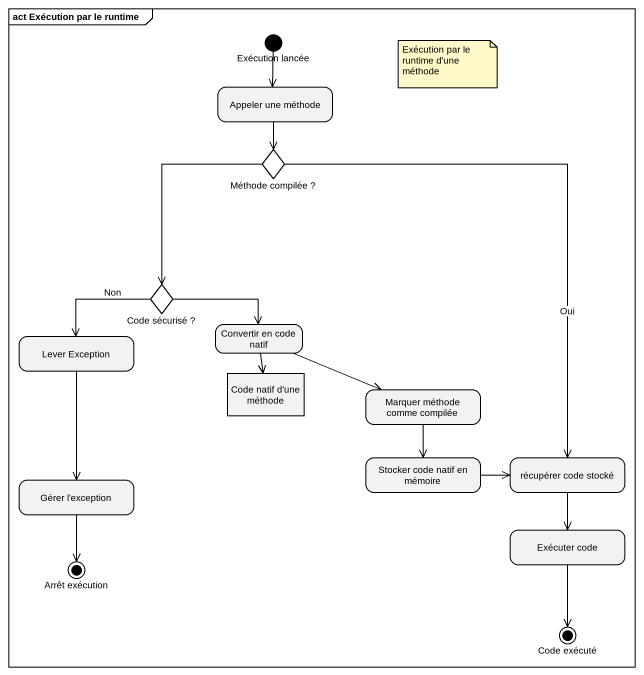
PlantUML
@startuml
mainframe act Exécution par le runtime
hide empty description
state "Exécution lancée" as Exécution_lancée <<start>>
state "Appeler une méthode" as Appeler_une_méthode
state "Méthode compilée ?" as Méthode_compilée <<choice>>
state "Code sécurisé ?" as Code_sécurisé <<choice>>
state "Lever Exception" as Lever_Exception
state "Convertir en code natif" as Convertir_en_code_natif
state "Code natif d'une méthode" as Code_natif_d_une_méthode <<object>>
state "Marquer méthode comme compilée" as Marquer_méthode_comme
state "Stocker code natif en mémoire" as Stocker_code_natif_en
state "récupérer code stocké" as récupérer_code_stocké
state "Gérer l'exception" as Gérer_l_exception
state "Exécuter code" as Exécuter_code
state "Arrêt exécution" as Arrêt_exécution <<end>>
state "Code exécuté" as Code_exécuté <<end>>
Exécution_lancée --> Appeler_une_méthode
Appeler_une_méthode --> Méthode_compilée
Méthode_compilée --> Code_sécurisé
Méthode_compilée --> récupérer_code_stocké : Oui
Code_sécurisé --> Lever_Exception : Non
Code_sécurisé -right-> Convertir_en_code_natif
Lever_Exception --> Gérer_l_exception
Convertir_en_code_natif --> Code_natif_d_une_méthode
Convertir_en_code_natif -right-> Marquer_méthode_comme
Marquer_méthode_comme --> Stocker_code_natif_en
Stocker_code_natif_en -right-> récupérer_code_stocké
récupérer_code_stocké --> Exécuter_code
Gérer_l_exception --> Arrêt_exécution
Exécuter_code --> Code_exécuté
note as N1
  Exécution par le runtime d'une méthode
end note
@enduml
